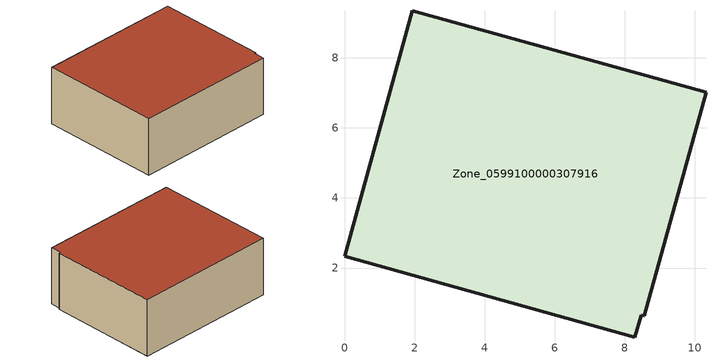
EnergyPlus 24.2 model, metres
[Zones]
Zone_0599100000307916
 floor ground (C_G): 8.29,0.03 0,2.34 1.94,9.34 10.32,7.01 8.56,0.64 8.47,0.65 z0
 wall outside (C_F): 10.32,7.01 1.94,9.34 0,2.34 8.29,0.03 8.47,0.65 8.56,0.64 10.32,7.01 z0:3.52
 roof outside (C_R): 0,2.34 8.29,0.03 8.47,0.65 8.56,0.64 10.32,7.01 1.94,9.34 z3.52
[BUILDING]
Pand.0599100000307916: North Axis=0; Terrain=City; Loads Convergence Tolerance Value=0.04; Temperature Convergence Tolerance Value=0.4; Solar Distribution=FullExterior; Maximum Number of Warmup Days=25; Minimum Number of Warmup Days=1
[Site:Location]
Rotterdam.The.Hague.AP_ZH_NLD Design_Conditions: Latitude=51.96; Longitude=4.45; Time Zone=1; Elevation=-4.5
[SITE:GROUNDTEMPERATURE:BUILDINGSURFACE]
18, 18, 18, 18, 18, 18, 18, 18, 18, 18, 18, 18
[MATERIAL] Thermal Absorptance=0.9; Solar Absorptance=0.7; Visible Absorptance=0.7
Name | Roughness | Thickness | Conductivity | Density | Specific Heat
G.TI.1946-1964 | MediumSmooth | 0.15 | 1 | 540 | 1210
F.TI.1946-1964 | Rough | 0.3 | 0.857143 | 1920 | 840
R.TI.1946-1964 | MediumRough | 0.2 | 0.277778 | 1500 | 1000
[CONSTRUCTION]
C_G: G.TI.1946-1964
C_F: F.TI.1946-1964
C_R: R.TI.1946-1964
[ZONE]
Zone_0599100000307916: Type=1; Multiplier=1; Ceiling Height=Autocalculate; Volume=Autocalculate; Floor Area=autocalculate; Part of Total Floor Area=Yes
[ZONEINFILTRATION:DESIGNFLOWRATE]
Infil_Zone_0599100000307916: Zone or ZoneList or Space or SpaceList=Zone_0599100000307916; Schedule=AlwaysOn; Design Flow Rate Calculation Method=Flow/Area; Flow Rate per Floor Area=0.003; Constant Term Coefficient=1; Temperature Term Coefficient=0; Velocity Term Coefficient=0; Velocity Squared Term Coefficient=0
[HVACTEMPLATE:ZONE:IDEALLOADSAIRSYSTEM]
Zone_0599100000307916: Maximum Heating Supply Air Temperature=50; Minimum Cooling Supply Air Temperature=13; Maximum Heating Supply Air Humidity Ratio=0.0156; Minimum Cooling Supply Air Humidity Ratio=0.0077; Heating Limit=NoLimit; Cooling Limit=NoLimit; Dehumidification Control Type=ConstantSensibleHeatRatio; Cooling Sensible Heat Ratio=0.7; Dehumidification Setpoint=60; Humidification Control Type=None; Humidification Setpoint=30; Outdoor Air Method=None; Outdoor Air Flow Rate per Person=0.00944; Outdoor Air Flow Rate per Zone Floor Area=0; Outdoor Air Flow Rate per Zone=0; Demand Controlled Ventilation Type=None; Outdoor Air Economizer Type=NoEconomizer; Heat Recovery Type=None; Sensible Heat Recovery Effectiveness=0.7; Latent Heat Recovery Effectiveness=0.65
[ZONECONTROL:THERMOSTAT]
ThermostatControl_Zone_0599100000307916: Zone or ZoneList=Zone_0599100000307916; Control Type Schedule=DualSetpointControlType; Control 1=Thermostat_Zone_0599100000307916; Temperature Difference Between Cutout And Setpoint=0
[THERMOSTATSETPOINT:DUALSETPOINT]
Thermostat_Zone_0599100000307916: Heating Setpoint Temperature Schedule=HeatingSetpoint_Zone_0599100000307916; Cooling Setpoint Temperature Schedule=CoolingSetpoint_Zone_0599100000307916
[SCHEDULE:COMPACT]
HeatingSetpoint_Zone_0599100000307916: Through: 12/31, For: AllDays, Until: 24:00, 21
CoolingSetpoint_Zone_0599100000307916: Through: 12/31, For: AllDays, Until: 24:00, 24
DualSetpointControlType: Through: 12/31, For: AllDays, Until: 24:00, 4
AlwaysOn: Through: 12/31, For: AllDays, Until: 24:00, 1
